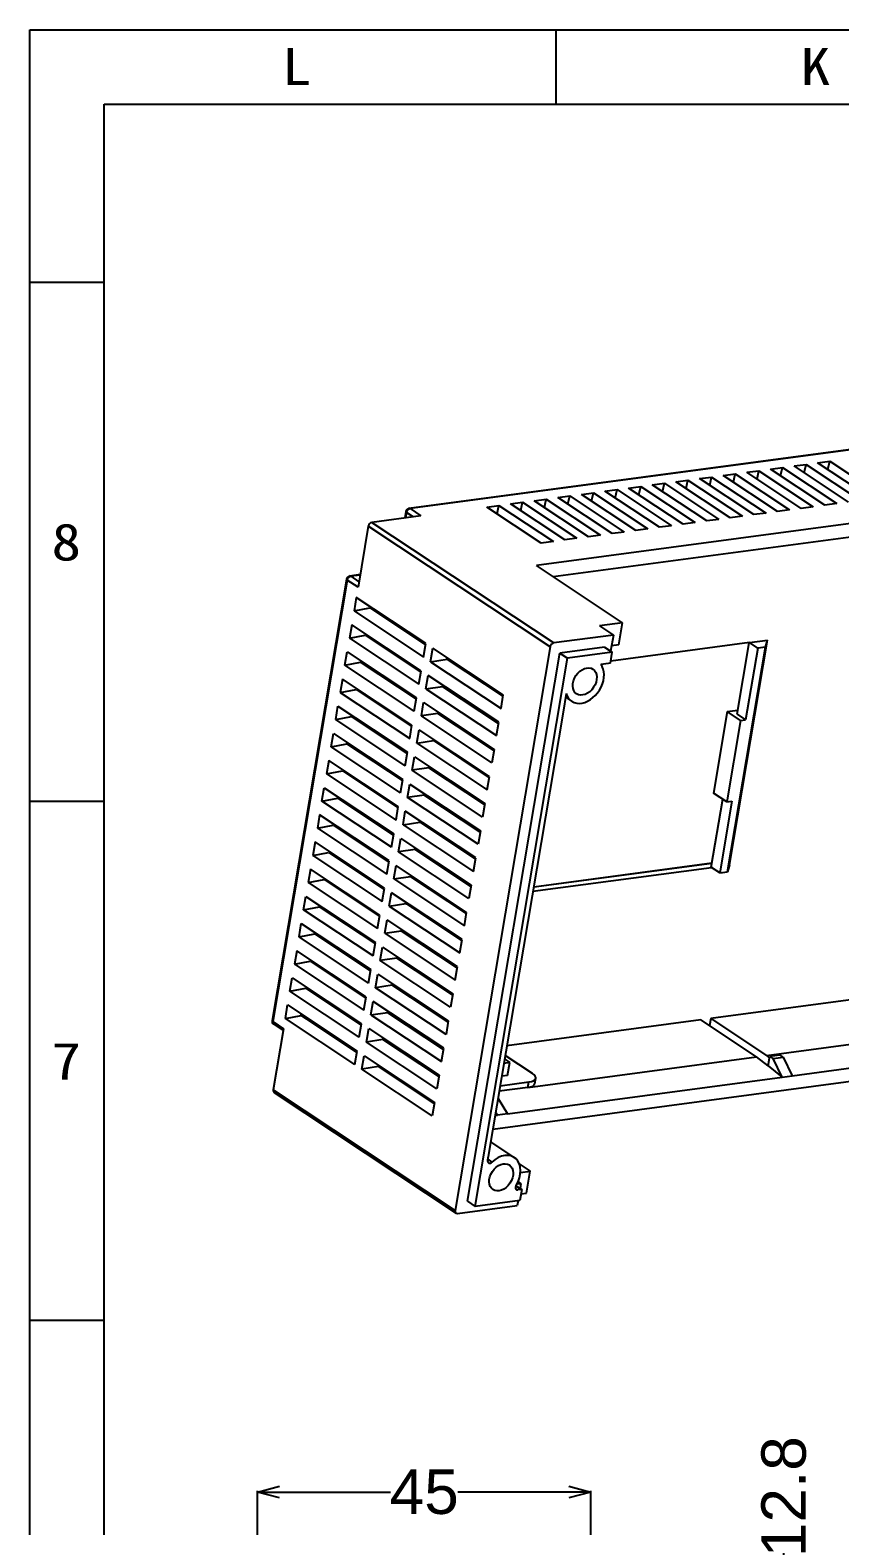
# Model space of a CAD drawing. Header units: millimetres. Extents: x 3277 to 4118, y 1069 to 1745.
# Drawn here: x 3277.3 to 3386.4, y 1543.7 to 1745.3 of the extents above; entities that cross this region are included whole.
import ezdxf
from ezdxf.enums import TextEntityAlignment as Align

# ---------------------------------------------------------------- set-up
doc = ezdxf.new("R2010")
doc.units = ezdxf.units.MM
doc.layers.add('2', color=7, linetype='Continuous', true_color=0xffffff)
doc.styles.get("Standard").update_dxf_attribs({"font": 'arial.ttf'})
doc.styles.add('TEXTSTYLE_0', font='txt', dxfattribs={"width": 0.8})
doc.dimstyles.new('副本 (2)Standard', dxfattribs={"dimtxt": 6, "dimasz": 3, "dimexe": 0.18, "dimexo": 0.0625, "dimgap": 0.09, "dimtad": 0, "dimdec": 1, "dimdsep": 46, "dimtxsty": 'Standard', "dimblk": 'OPEN30', "dimcen": 0.09, "dimclrd": 3, "dimclre": 3, "dimclrt": 6, "dimazin": 2, "dimtfac": 1, "dimtdec": 1, "dimtofl": 0, "dimtmove": 0, "dimatfit": 3, "dimfxl": 1, "dimtolj": 1, "dimtzin": 0, "dimarcsym": 0})

# ---------------------------------------------------------------- blocks, each defined once
blk = doc.blocks.new('_Open30')
at = {"color": 0, "linetype": 'ByBlock', "lineweight": -2}
for p, q in [((-1, 0.268), (0, 0)), ((0, 0), (-1, -0.268)), ((0, 0), (-1, 0))]:
    blk.add_line(p, q, dxfattribs=at)
blk = doc.blocks.new('*D101')
at = {"color": 3, "lineweight": -2, "transparency": 16777216}
for p, q in [((3378.99, 1536.44), (3378.99, 1539.93)), ((3388.17, 1536.44), (3378.81, 1536.44)), ((3378.99, 1526.64), (3378.99, 1533.44)), ((3388.17, 1523.64), (3378.81, 1523.64))]:
    blk.add_line(p, q, dxfattribs=at)
at = {"layer": 'Defpoints', "color": 0, "transparency": 16777216}
for p in [(3378.99, 1536.44), (3388.23, 1536.44), (3388.23, 1523.64)]:
    blk.add_point(p, dxfattribs=at)
at = {"color": 3, "lineweight": -2, "transparency": 16777216, "xscale": 3, "yscale": 3, "zscale": 3}
for p, rotation in [((3378.99, 1536.44), 90), ((3378.99, 1523.64), 270)]:
    blk.add_blockref('_Open30', p, dxfattribs=dict(at, rotation=rotation))
at = {"color": 6, "transparency": 16777216, "insert": (3378.99, 1547.53), "char_height": 6, "attachment_point": 5, "rotation": 90}
blk.add_mtext('\\A1;12.8', dxfattribs=at)
blk = doc.blocks.new('*D124')
at = {"color": 3, "lineweight": -2, "transparency": 16777216}
for p, q in [((3307.97, 1537.98), (3307.97, 1548.34)), ((3310.97, 1548.16), (3325.94, 1548.16)), ((3349.97, 1548.16), (3335, 1548.16)), ((3352.97, 1539.34), (3352.97, 1548.34))]:
    blk.add_line(p, q, dxfattribs=at)
at = {"layer": 'Defpoints', "color": 0, "transparency": 16777216}
for p in [(3352.97, 1548.16), (3352.97, 1539.28), (3307.97, 1537.92)]:
    blk.add_point(p, dxfattribs=at)
at = {"color": 3, "lineweight": -2, "transparency": 16777216, "xscale": 3, "yscale": 3, "zscale": 3, "rotation": 180}
blk.add_blockref('_Open30', (3307.97, 1548.16), dxfattribs=at)
at = {"color": 3, "lineweight": -2, "transparency": 16777216, "xscale": 3, "yscale": 3, "zscale": 3}
blk.add_blockref('_Open30', (3352.97, 1548.16), dxfattribs=at)
at = {"color": 6, "transparency": 16777216, "insert": (3330.47, 1548.16), "char_height": 6, "attachment_point": 5}
blk.add_mtext('\\A1;45', dxfattribs=at)
blk = doc.blocks.new('KHJK')
at = {"layer": '2', "color": 7}
for p, q in [((6786.72, 2033.33), (6767.33, 1856.74)), ((6769.32, 1858.57), (6788.42, 2032.59)), ((6776.1, 2027.6), (6755.72, 1841.9)), ((6776.17, 2027.73), (6755.79, 1842.03)), ((6839.69, 1832.82), (6858.29, 2002.29)), ((6842.39, 1873.74), (6851.39, 1955.72)), ((6838.91, 1871.06), (6847.92, 1953.04)), ((6763.15, 1898.53), (6769.64, 1904.49)), ((6769.46, 1902.86), (6762.97, 1896.9)), ((6836.27, 1901.5), (6832.26, 1864.94)), ((6769.11, 1899.66), (6762.62, 1893.7)), ((6762.8, 1895.33), (6769.28, 1901.3)), ((6762.45, 1892.14), (6768.93, 1898.1)), ((6762.97, 1896.9), (6763.15, 1898.53)), ((6764.19, 1898.02), (6763.15, 1898.53)), ((6768.93, 1898.1), (6768.75, 1896.47)), ((6768.75, 1896.47), (6762.27, 1890.51)), ((6762.1, 1888.94), (6768.58, 1894.9)), ((6762.62, 1893.7), (6762.8, 1895.33)), ((6763.84, 1894.83), (6762.8, 1895.33)), ((6768.58, 1894.9), (6768.4, 1893.27)), ((6761.75, 1885.74), (6768.23, 1891.71)), ((6768.4, 1893.27), (6761.92, 1887.31)), ((6762.27, 1890.51), (6762.45, 1892.14)), ((6763.49, 1891.63), (6762.45, 1892.14)), ((6768.23, 1891.71), (6768.05, 1890.08)), ((6768.05, 1890.08), (6761.57, 1884.11)), ((6761.4, 1882.55), (6767.88, 1888.51)), ((6761.92, 1887.31), (6762.1, 1888.94)), ((6763.14, 1888.43), (6762.1, 1888.94)), ((6767.88, 1888.51), (6767.7, 1886.88)), ((6761.04, 1879.35), (6767.53, 1885.31)), ((6767.7, 1886.88), (6761.22, 1880.92)), ((6761.57, 1884.11), (6761.75, 1885.74)), ((6762.79, 1885.24), (6761.75, 1885.74)), ((6767.53, 1885.31), (6767.35, 1883.68)), ((6767.35, 1883.68), (6760.87, 1877.72)), ((6784.31, 1882.16), (6784.58, 1884.57)), ((6785.41, 1884.1), (6784.58, 1884.57)), ((6812.78, 1872.34), (6784.58, 1884.57)), ((6785.41, 1884.1), (6785.29, 1883.06)), ((6813.61, 1871.87), (6785.41, 1884.1)), ((6760.69, 1876.16), (6767.18, 1882.12)), ((6761.22, 1880.92), (6761.4, 1882.55)), ((6762.44, 1882.04), (6761.4, 1882.55)), ((6767.18, 1882.12), (6767, 1880.49)), ((6784.31, 1882.16), (6782.25, 1863.38)), ((6785.29, 1883.06), (6784.31, 1882.16)), ((6793.25, 1878.22), (6784.31, 1882.09)), ((6785.29, 1883.06), (6794.28, 1879.16)), ((6767, 1880.49), (6760.51, 1874.53)), ((6760.87, 1877.72), (6761.04, 1879.35)), ((6762.09, 1878.85), (6761.04, 1879.35)), ((6766.65, 1877.29), (6760.16, 1871.33)), ((6760.34, 1872.96), (6766.83, 1878.92)), ((6766.83, 1878.92), (6766.65, 1877.29)), ((6794.21, 1878.48), (6792.61, 1877.01)), ((6792.61, 1877.01), (6792.77, 1878.43)), ((6793.25, 1878.22), (6794.28, 1879.16)), ((6794.21, 1878.48), (6794.28, 1879.16)), ((6794.21, 1878.48), (6804.43, 1874.05)), ((6759.99, 1869.76), (6766.48, 1875.73)), ((6760.51, 1874.53), (6760.69, 1876.16)), ((6761.74, 1875.65), (6760.69, 1876.16)), ((6766.48, 1875.73), (6766.3, 1874.1)), ((6792.61, 1877.01), (6802.84, 1872.58)), ((6766.3, 1874.1), (6759.81, 1868.13)), ((6804.43, 1874.05), (6802.84, 1872.58)), ((6812.47, 1869.88), (6803.93, 1873.59)), ((6804.43, 1874.05), (6804.51, 1874.73)), ((6804.51, 1874.73), (6813.5, 1870.83)), ((6839.66, 1873.19), (6839.24, 1872.81)), ((6839.51, 1871.83), (6839.66, 1873.19)), ((6839.66, 1873.19), (6842.39, 1873.74)), ((6842.25, 1872.38), (6842.39, 1873.74)), ((6759.64, 1866.57), (6766.13, 1872.53)), ((6760.16, 1871.33), (6760.34, 1872.96)), ((6761.39, 1872.45), (6760.34, 1872.96)), ((6766.13, 1872.53), (6765.95, 1870.9)), ((6812.78, 1872.34), (6813.61, 1871.87)), ((6813.5, 1870.83), (6813.61, 1871.87)), ((6838.17, 1835.23), (6842.25, 1872.38)), ((6838.91, 1871.06), (6839.3, 1871.36)), ((6839.09, 1871.45), (6839.24, 1872.81)), ((6839.51, 1871.83), (6839.09, 1871.45)), ((6840.33, 1870.91), (6839.09, 1871.45)), ((6842.25, 1872.38), (6839.51, 1871.83)), ((6840.33, 1870.91), (6842.25, 1872.38)), ((6759.29, 1863.37), (6765.78, 1869.33)), ((6765.95, 1870.9), (6759.46, 1864.94)), ((6759.81, 1868.13), (6759.99, 1869.76)), ((6761.04, 1869.26), (6759.99, 1869.76)), ((6765.78, 1869.33), (6765.6, 1867.7)), ((6809.3, 1846), (6811.95, 1870.11)), ((6811.98, 1870.09), (6809.33, 1845.99)), ((6809.86, 1845.76), (6812.52, 1869.93)), ((6812.47, 1869.88), (6812.52, 1869.93)), ((6813.5, 1870.83), (6812.52, 1869.93)), ((6838.77, 1869.7), (6832.11, 1863.59)), ((6832.26, 1864.94), (6838.91, 1871.06)), ((6835.37, 1838.76), (6838.77, 1869.7)), ((6840.33, 1870.91), (6838.77, 1869.7)), ((6765.6, 1867.7), (6759.11, 1861.74)), ((6758.94, 1860.17), (6765.42, 1866.14)), ((6759.46, 1864.94), (6759.64, 1866.57)), ((6760.68, 1866.06), (6759.64, 1866.57)), ((6765.42, 1866.14), (6765.25, 1864.51)), ((6777.6, 1866.18), (6767.33, 1856.74)), ((6777.6, 1866.18), (6777.26, 1863.06)), ((6780.37, 1864.98), (6777.6, 1866.18)), ((6765.25, 1864.51), (6758.76, 1858.54)), ((6759.11, 1861.74), (6759.29, 1863.37)), ((6760.33, 1862.86), (6759.29, 1863.37)), ((6777.26, 1863.06), (6778.91, 1864.58)), ((6778.91, 1864.58), (6778.02, 1856.51)), ((6778.91, 1864.58), (6780.95, 1863.69)), ((6780.21, 1863.01), (6781.14, 1863.87)), ((6780.37, 1864.98), (6780.26, 1863.99)), ((6781.14, 1863.87), (6780.47, 1857.83)), ((6782.5, 1863.27), (6781.14, 1863.87)), ((6782.5, 1863.27), (6782.47, 1863.03)), ((6832.11, 1863.59), (6829.23, 1837.36)), ((6832.26, 1864.94), (6833.16, 1864.55)), ((6764.9, 1861.31), (6758.41, 1855.35)), ((6758.59, 1856.98), (6765.07, 1862.94)), ((6765.07, 1862.94), (6764.9, 1861.31)), ((6780.21, 1863.01), (6779.55, 1856.98)), ((6782.47, 1863.03), (6782.36, 1861.98)), ((6758.24, 1853.78), (6764.72, 1859.75)), ((6758.76, 1858.54), (6758.94, 1860.17)), ((6759.98, 1859.67), (6758.94, 1860.17)), ((6764.72, 1859.75), (6764.54, 1858.11)), ((6764.54, 1858.11), (6758.06, 1852.15)), ((6779.55, 1856.98), (6780.47, 1857.83)), ((6849.24, 1828.01), (6780.47, 1857.83)), ((6756.35, 1836.59), (6778.02, 1856.51)), ((6778.4, 1855.93), (6756.73, 1836)), ((6758.41, 1855.35), (6758.59, 1856.98)), ((6759.63, 1856.47), (6758.59, 1856.98)), ((6778.4, 1855.93), (6849.13, 1825.26)), ((6848.31, 1827.16), (6779.55, 1856.98)), ((6785.06, 1856.51), (6787.4, 1855.5)), ((6785.52, 1856.31), (6786.24, 1856.97)), ((6787.4, 1855.5), (6843.13, 1831.33)), ((6758.06, 1852.15), (6758.24, 1853.78)), ((6759.28, 1853.28), (6758.24, 1853.78)), ((6783.2, 1848.22), (6774.8, 1840.5)), ((6776.49, 1839.77), (6784.89, 1847.49)), ((6776.7, 1842.02), (6783.36, 1848.15)), ((6784.89, 1847.49), (6783.2, 1848.22)), ((6786.61, 1846.74), (6778.21, 1839.02)), ((6779.9, 1838.29), (6788.29, 1846.01)), ((6780.11, 1840.55), (6786.77, 1846.67)), ((6780.29, 1845.55), (6780.27, 1845.31)), ((6781.62, 1837.54), (6790.02, 1845.26)), ((6790.18, 1845.19), (6783.51, 1839.07)), ((6788.29, 1846.01), (6786.61, 1846.74)), ((6790.02, 1845.26), (6791.7, 1844.53)), ((6755.79, 1842.03), (6757.08, 1843.22)), ((6757.08, 1843.22), (6756.35, 1836.59)), ((6791.7, 1844.53), (6783.3, 1836.81)), ((6793.43, 1843.78), (6785.03, 1836.06)), ((6786.71, 1835.33), (6795.11, 1843.05)), ((6786.92, 1837.59), (6793.58, 1843.71)), ((6795.11, 1843.05), (6793.43, 1843.78)), ((6756.01, 1841.39), (6756.84, 1841.03)), ((6756.96, 1842.18), (6756.17, 1841.45)), ((6756.17, 1841.45), (6756.85, 1841.15)), ((6776.49, 1839.77), (6776.7, 1842.02)), ((6776.7, 1842.02), (6776.54, 1842.09)), ((6788.44, 1834.59), (6796.83, 1842.31)), ((6798.52, 1841.57), (6790.12, 1833.86)), ((6796.99, 1842.24), (6790.33, 1836.11)), ((6796.83, 1842.31), (6798.52, 1841.57)), ((6773.96, 1839.73), (6765.69, 1832.12)), ((6767.37, 1831.39), (6775.65, 1838.99)), ((6767.49, 1833.56), (6774.12, 1839.66)), ((6775.65, 1838.99), (6773.96, 1839.73)), ((6776.49, 1839.77), (6774.8, 1840.5)), ((6779.9, 1838.29), (6778.21, 1839.02)), ((6779.9, 1838.29), (6780.11, 1840.55)), ((6780.11, 1840.55), (6779.95, 1840.62)), ((6783.51, 1839.07), (6783.3, 1836.81)), ((6783.51, 1839.07), (6783.35, 1839.14)), ((6791.84, 1833.11), (6800.24, 1840.83)), ((6801.93, 1840.1), (6793.53, 1832.38)), ((6800.4, 1840.76), (6793.74, 1834.63)), ((6803.65, 1839.35), (6795.25, 1831.63)), ((6797.15, 1833.16), (6803.81, 1839.28)), ((6800.24, 1840.83), (6801.93, 1840.1)), ((6805.34, 1838.62), (6803.65, 1839.35)), ((6833.7, 1839.8), (6830.46, 1836.83)), ((6834.26, 1835.18), (6834.69, 1839.06)), ((6835.1, 1839.78), (6834.42, 1840.08)), ((6835.37, 1838.76), (6834.69, 1839.06)), ((6777.37, 1838.25), (6769.1, 1830.64)), ((6770.78, 1829.91), (6779.06, 1837.52)), ((6770.9, 1832.08), (6777.53, 1838.18)), ((6779.06, 1837.52), (6777.37, 1838.25)), ((6783.3, 1836.81), (6781.62, 1837.54)), ((6786.71, 1835.33), (6786.92, 1837.59)), ((6786.92, 1837.59), (6786.76, 1837.66)), ((6796.94, 1830.9), (6805.34, 1838.62)), ((6798.66, 1830.15), (6807.06, 1837.87)), ((6808.74, 1837.14), (6800.35, 1829.42)), ((6807.22, 1837.8), (6800.56, 1831.68)), ((6807.06, 1837.87), (6808.74, 1837.14)), ((6830.92, 1836.63), (6831.54, 1837.19)), ((6831.54, 1837.19), (6831.45, 1836.4)), ((6833.16, 1836.49), (6831.54, 1837.19)), ((6835.37, 1838.76), (6834.94, 1834.88)), ((6756.73, 1836), (6764.4, 1832.68)), ((6772.5, 1829.16), (6780.78, 1836.77)), ((6782.46, 1836.04), (6774.19, 1828.43)), ((6780.94, 1836.7), (6774.3, 1830.6)), ((6784.19, 1835.29), (6775.91, 1827.68)), ((6777.71, 1829.12), (6784.35, 1835.22)), ((6779.17, 1835.29), (6779.14, 1835.05)), ((6782.46, 1836.04), (6780.78, 1836.77)), ((6785.87, 1834.56), (6784.19, 1835.29)), ((6786.71, 1835.33), (6785.03, 1836.06)), ((6790.33, 1836.11), (6790.12, 1833.86)), ((6790.33, 1836.11), (6790.17, 1836.18)), ((6810.47, 1836.39), (6802.07, 1828.67)), ((6803.75, 1827.94), (6812.15, 1835.66)), ((6803.96, 1830.2), (6810.63, 1836.32)), ((6813.88, 1834.92), (6805.48, 1827.2)), ((6812.15, 1835.66), (6810.47, 1836.39)), ((6815.56, 1834.18), (6813.88, 1834.92)), ((6833.16, 1836.49), (6833.07, 1835.69)), ((6835.85, 1834.49), (6838.17, 1835.23)), ((6838.17, 1835.23), (6838.02, 1833.87)), ((6845.11, 1835.15), (6846.4, 1836.34)), ((6846.26, 1835.02), (6846.4, 1836.34)), ((6849.17, 1835.14), (6846.4, 1836.34)), ((6849.09, 1834.4), (6849.17, 1835.14)), ((6762.81, 1833.37), (6762.66, 1831.95)), ((6762.87, 1833.34), (6762.73, 1832.08)), ((6762.73, 1832.08), (6763.71, 1832.98)), ((6767.37, 1831.39), (6767.49, 1833.56)), ((6777.6, 1826.95), (6785.87, 1834.56)), ((6779.32, 1826.21), (6787.6, 1833.81)), ((6789.28, 1833.08), (6781.01, 1825.48)), ((6787.76, 1833.74), (6781.12, 1827.64)), ((6789.28, 1833.08), (6787.6, 1833.81)), ((6790.12, 1833.86), (6788.44, 1834.59)), ((6793.53, 1832.38), (6791.84, 1833.11)), ((6793.74, 1834.63), (6793.53, 1832.38)), ((6793.74, 1834.63), (6793.58, 1834.7)), ((6796.94, 1830.9), (6797.15, 1833.16)), ((6797.15, 1833.16), (6796.99, 1833.23)), ((6807.16, 1826.47), (6815.56, 1834.18)), ((6807.37, 1828.72), (6814.04, 1834.85)), ((6807.97, 1833.89), (6808, 1834.13)), ((6808.03, 1834.16), (6808.01, 1833.92)), ((6808.63, 1834.49), (6808.65, 1834.73)), ((6817.28, 1833.44), (6808.89, 1825.72)), ((6810.78, 1827.24), (6817.44, 1833.37)), ((6818.97, 1832.71), (6817.28, 1833.44)), ((6838.02, 1833.87), (6837.59, 1833.73)), ((6838.02, 1833.87), (6837.75, 1833.66)), ((6837.98, 1833.56), (6838.02, 1833.87)), ((6844.11, 1834.71), (6841.3, 1832.12)), ((6847.71, 1834.74), (6847.37, 1834.43)), ((6847.65, 1834.2), (6847.71, 1834.74)), ((6847.71, 1834.74), (6848.35, 1834.47)), ((6847.85, 1834.01), (6848.54, 1834.64)), ((6848.2, 1833.87), (6848.48, 1834.13)), ((6848.54, 1834.64), (6848.48, 1834.13)), ((6848.54, 1834.64), (6849.9, 1834.05)), ((6849.9, 1834.05), (6849.24, 1828.01)), ((6849.6, 1825.47), (6850.48, 1833.54)), ((6849.87, 1833.81), (6850.48, 1833.54)), ((6762.96, 1831.43), (6818.34, 1807.41)), ((6764.4, 1832.68), (6763.11, 1831.49)), ((6763.11, 1831.49), (6818.5, 1807.47)), ((6765.69, 1832.12), (6767.37, 1831.39)), ((6770.78, 1829.91), (6770.9, 1832.08)), ((6779.97, 1831.2), (6779.81, 1831.27)), ((6782.73, 1824.73), (6791, 1832.34)), ((6792.69, 1831.6), (6784.42, 1824)), ((6791.16, 1832.27), (6784.53, 1826.17)), ((6794.41, 1830.86), (6786.14, 1823.25)), ((6792.69, 1831.6), (6791, 1832.34)), ((6796.1, 1830.13), (6794.41, 1830.86)), ((6796.94, 1830.9), (6795.25, 1831.63)), ((6800.56, 1831.68), (6800.35, 1829.42)), ((6800.56, 1831.68), (6800.4, 1831.75)), ((6810.57, 1824.99), (6818.97, 1832.71)), ((6812.29, 1824.24), (6820.69, 1831.96)), ((6822.38, 1831.23), (6813.98, 1823.51)), ((6820.85, 1831.89), (6814.19, 1825.77)), ((6820.69, 1831.96), (6822.38, 1831.23)), ((6843.13, 1831.33), (6843.59, 1831.13)), ((6843.49, 1831.18), (6843.99, 1831.64)), ((6769.1, 1830.64), (6770.78, 1829.91)), ((6774.19, 1828.43), (6772.5, 1829.16)), ((6774.19, 1828.43), (6774.3, 1830.6)), ((6777.6, 1826.95), (6777.71, 1829.12)), ((6778.61, 1830.16), (6778.58, 1829.92)), ((6783.38, 1829.72), (6783.22, 1829.79)), ((6787.61, 1829), (6787.45, 1829.07)), ((6787.82, 1822.52), (6796.1, 1830.13)), ((6787.94, 1824.69), (6794.57, 1830.79)), ((6789.55, 1821.77), (6797.82, 1829.38)), ((6797.98, 1829.31), (6791.35, 1823.21)), ((6799.51, 1828.65), (6797.82, 1829.38)), ((6800.35, 1829.42), (6798.66, 1830.15)), ((6803.75, 1827.94), (6803.96, 1830.2)), ((6803.96, 1830.2), (6803.8, 1830.27)), ((6807.41, 1828.76), (6807.44, 1829)), ((6807.47, 1829.03), (6807.45, 1828.79)), ((6808.06, 1829.36), (6808.09, 1829.6)), ((6815.7, 1822.76), (6824.1, 1830.48)), ((6825.79, 1829.75), (6817.39, 1822.03)), ((6824.26, 1830.41), (6817.6, 1824.29)), ((6827.51, 1829), (6819.11, 1821.28)), ((6821.01, 1822.81), (6827.67, 1828.93)), ((6824.1, 1830.48), (6825.79, 1829.75)), ((6829.19, 1828.27), (6827.51, 1829)), ((6827.58, 1828.86), (6827.59, 1828.97)), ((6775.91, 1827.68), (6777.6, 1826.95)), ((6781.12, 1827.64), (6780.96, 1827.71)), ((6781.01, 1825.48), (6781.12, 1827.64)), ((6785.74, 1827.28), (6785.77, 1827.52)), ((6786.56, 1828.04), (6786.59, 1828.28)), ((6791.02, 1827.52), (6790.86, 1827.59)), ((6799.51, 1828.65), (6791.23, 1821.04)), ((6801.23, 1827.9), (6792.95, 1820.29)), ((6794.64, 1819.56), (6802.91, 1827.17)), ((6794.75, 1821.73), (6801.39, 1827.83)), ((6802.91, 1827.17), (6801.23, 1827.9)), ((6803.75, 1827.94), (6802.07, 1828.67)), ((6807.16, 1826.47), (6805.48, 1827.2)), ((6807.16, 1826.47), (6807.37, 1828.72)), ((6807.37, 1828.72), (6807.21, 1828.79)), ((6810.57, 1824.99), (6810.78, 1827.24)), ((6810.78, 1827.24), (6810.62, 1827.31)), ((6820.8, 1820.55), (6829.19, 1828.27)), ((6822.52, 1819.81), (6830.92, 1827.53)), ((6832.6, 1826.79), (6824.21, 1819.08)), ((6831.08, 1827.46), (6824.41, 1821.33)), ((6830.43, 1827.07), (6830.4, 1826.83)), ((6831, 1827.38), (6830.84, 1827.45)), ((6830.92, 1827.53), (6832.6, 1826.79)), ((6848.31, 1827.16), (6849.24, 1828.01)), ((6781.01, 1825.48), (6779.32, 1826.21)), ((6784.53, 1826.17), (6784.37, 1826.24)), ((6784.42, 1824), (6784.53, 1826.17)), ((6794.43, 1826.04), (6794.27, 1826.11)), ((6804.64, 1826.42), (6796.36, 1818.82)), ((6798.05, 1818.09), (6806.32, 1825.69)), ((6798.16, 1820.25), (6804.8, 1826.35)), ((6808.05, 1824.95), (6799.77, 1817.34)), ((6801.57, 1818.78), (6808.21, 1824.88)), ((6806.32, 1825.69), (6804.64, 1826.42)), ((6809.73, 1824.21), (6808.05, 1824.95)), ((6810.57, 1824.99), (6808.89, 1825.72)), ((6814.19, 1825.77), (6813.98, 1823.51)), ((6814.19, 1825.77), (6814.03, 1825.84)), ((6825.93, 1818.33), (6834.33, 1826.05)), ((6827.46, 1805.33), (6849.13, 1825.26)), ((6836.01, 1825.32), (6827.61, 1817.6)), ((6834.49, 1825.98), (6827.82, 1819.85)), ((6827.84, 1805.37), (6849.51, 1825.29)), ((6833.11, 1824.72), (6833.14, 1824.96)), ((6833.93, 1825.69), (6833.91, 1825.45)), ((6834.33, 1826.05), (6836.01, 1825.32)), ((6784.42, 1824), (6782.73, 1824.73)), ((6786.14, 1823.25), (6787.82, 1822.52)), ((6787.82, 1822.52), (6787.94, 1824.69)), ((6791.23, 1821.04), (6791.35, 1823.21)), ((6797.84, 1824.57), (6797.68, 1824.64)), ((6801.46, 1816.61), (6809.73, 1824.21)), ((6803.18, 1815.86), (6811.45, 1823.47)), ((6811.61, 1823.4), (6804.98, 1817.3)), ((6806.85, 1823.63), (6806.87, 1823.87)), ((6806.91, 1823.9), (6806.88, 1823.66)), ((6807.5, 1824.23), (6807.53, 1824.47)), ((6813.14, 1822.74), (6811.45, 1823.47)), ((6813.98, 1823.51), (6812.29, 1824.24)), ((6817.39, 1822.03), (6815.7, 1822.76)), ((6817.6, 1824.29), (6817.39, 1822.03)), ((6817.6, 1824.29), (6817.44, 1824.36)), ((6820.8, 1820.55), (6821.01, 1822.81)), ((6821.01, 1822.81), (6820.85, 1822.88)), ((6791.23, 1821.04), (6789.55, 1821.77)), ((6794.64, 1819.56), (6794.75, 1821.73)), ((6800.26, 1822.4), (6800.42, 1822.33)), ((6803.67, 1820.92), (6803.83, 1820.85)), ((6813.14, 1822.74), (6804.87, 1815.13)), ((6806.59, 1814.38), (6814.86, 1821.99)), ((6816.55, 1821.26), (6808.27, 1813.65)), ((6815.02, 1821.92), (6808.39, 1815.82)), ((6816.55, 1821.26), (6814.86, 1821.99)), ((6820.8, 1820.55), (6819.11, 1821.28)), ((6824.41, 1821.33), (6824.21, 1819.08)), ((6824.41, 1821.33), (6824.26, 1821.4)), ((6825.06, 1822.14), (6825.03, 1821.9)), ((6792.95, 1820.29), (6794.64, 1819.56)), ((6796.36, 1818.82), (6798.05, 1818.09)), ((6798.05, 1818.09), (6798.16, 1820.25)), ((6798.41, 1820.48), (6798.44, 1820.72)), ((6801.41, 1818.85), (6801.57, 1818.78)), ((6801.46, 1816.61), (6801.57, 1818.78)), ((6806.94, 1819.1), (6806.96, 1819.34)), ((6818.27, 1820.51), (6810, 1812.9)), ((6811.68, 1812.17), (6819.96, 1819.78)), ((6811.8, 1814.34), (6818.43, 1820.44)), ((6813.41, 1811.43), (6821.68, 1819.03)), ((6821.84, 1818.96), (6815.2, 1812.86)), ((6819.96, 1819.78), (6818.27, 1820.51)), ((6823.36, 1818.3), (6821.68, 1819.03)), ((6824.21, 1819.08), (6822.52, 1819.81)), ((6827.82, 1819.85), (6827.61, 1817.6)), ((6827.82, 1819.85), (6827.66, 1819.92)), ((6799.77, 1817.34), (6801.46, 1816.61)), ((6804.98, 1817.3), (6804.82, 1817.37)), ((6804.87, 1815.13), (6804.98, 1817.3)), ((6806.11, 1818.34), (6806.14, 1818.58)), ((6823.36, 1818.3), (6815.09, 1810.7)), ((6816.81, 1809.95), (6825.09, 1817.56)), ((6826.77, 1816.82), (6818.5, 1809.22)), ((6825.25, 1817.49), (6819.95, 1812.62)), ((6824.71, 1817.21), (6824.87, 1817.14)), ((6826.77, 1816.82), (6825.09, 1817.56)), ((6827.61, 1817.6), (6825.93, 1818.33)), ((6804.87, 1815.13), (6803.18, 1815.86)), ((6808.27, 1813.65), (6808.39, 1815.82)), ((6808.27, 1813.65), (6806.59, 1814.38)), ((6810, 1812.9), (6811.68, 1812.17)), ((6811.68, 1812.17), (6811.8, 1814.34)), ((6815.09, 1810.7), (6815.2, 1812.86)), ((6819.83, 1812.68), (6818.49, 1811.44)), ((6819.83, 1812.72), (6819.83, 1812.68)), ((6819.83, 1812.68), (6819.95, 1812.62)), ((6815.09, 1810.7), (6813.41, 1811.43)), ((6818.49, 1811.44), (6818.49, 1811.49)), ((6818.61, 1811.39), (6818.49, 1811.44)), ((6818.5, 1809.22), (6818.61, 1811.39)), ((6819.95, 1812.62), (6818.61, 1811.39)), ((6818.5, 1809.22), (6816.81, 1809.95)), ((6818.5, 1807.47), (6819.79, 1808.66)), ((6819.79, 1808.66), (6827.46, 1805.33)), ((6818.88, 1807.51), (6820.02, 1808.56))]:
    blk.add_line(p, q, dxfattribs=at)
for centre, start, end in [((6756.21, 1841.85), 173.735, 246.5566), ((6763.15, 1831.89), 173.735, 246.5566), ((6818.54, 1807.87), 246.5566, 312.5922)]:
    blk.add_arc(centre, 0.5, start, end, dxfattribs=at)
for centre in [(6784.07, 1859.33), (6846.28, 1832.35)]:
    blk.add_ellipse(centre, major_axis=(1.35, -1.47), ratio=0.71327, dxfattribs=at)
for centre, major_axis, ratio, start_param, end_param in [((6784.07, 1859.33), (2.17, -2.36), 0.71327, 5.741744, 9.191041), ((6778.45, 1856.32), (-0.338, 0.368), 0.71327, 0.557277, 2.128073), ((6756.21, 1841.85), (-0.497, 0.055), 0.594844, 5.803904, 6.283195), ((6756.21, 1841.85), (-0.338, 0.368), 0.71327, 0.557277, 2.128073), ((6756.21, 1841.85), (-0.199, -0.459), 0.370684, 6.283169, 6.978298), ((6833.5, 1837.97), (-0.92, -2.11), 0.370684, 2.265909, 3.836705), ((6834.18, 1837.67), (0.92, 2.11), 0.370684, 5.407502, 6.283172), ((6756.78, 1836.4), (-0.338, 0.368), 0.71327, 0.557277, 2.128073), ((6846.28, 1832.35), (-2.17, 2.36), 0.71327, 4.777004, 7.528646), ((6848.05, 1834.31), (0.338, -0.368), 0.71327, 4.777004, 6.840462), ((6763.15, 1831.89), (0.497, -0.055), 0.594844, 2.662312, 3.141602), ((6763.15, 1831.89), (-0.338, 0.368), 0.71327, 0.557277, 2.128073), ((6763.15, 1831.89), (0.199, 0.459), 0.370684, 3.141577, 3.836705), ((6843.64, 1831.53), (0.338, -0.368), 0.71327, 5.269666, 7.528646), ((6849.17, 1825.66), (-0.338, 0.368), 0.71327, 2.128073, 3.698869), ((6818.54, 1807.87), (0.199, 0.459), 0.370684, 3.141577, 3.836705), ((6818.54, 1807.87), (-0.338, 0.368), 0.71327, 2.128073, 3.141581), ((6827.5, 1805.73), (-0.338, 0.368), 0.71327, 2.128073, 3.141581)]:
    blk.add_ellipse(centre, major_axis=major_axis, ratio=ratio, start_param=start_param, end_param=end_param, dxfattribs=at)
blk = doc.blocks.new('SUN_6HWZ35TKYY1ECAF2H1NO37HIP3V')
at = {"color": 7, "linetype": 'Continuous'}
for p, q in [((-841, 594), (0, 594)), ((-841, 0), (-841, 594)), ((-770, 584), (-770, 594)), ((-831, 584), (-10, 584)), ((-831, 10), (-831, 584)), ((-841, 560), (-831, 560)), ((-841, 490), (-831, 490)), ((-841, 420), (-831, 420))]:
    blk.add_line(p, q, dxfattribs=at)
at = {"color": 2, "linetype": 'Continuous', "style": 'TEXTSTYLE_0', "width": 1.2}
for s, p, p2 in [('L', (-807.03, 586.56), (-803.03, 586.56)), ('K', (-737.03, 586.56), (-733.03, 586.56)), ('8', (-838.09, 522.45), (-834.09, 522.45)), ('7', (-838.09, 452.45), (-834.09, 452.45))]:
    blk.add_text(s, height=5, dxfattribs=at).set_placement(p, p2, align=Align.FIT)

msp = doc.modelspace()

# ---------------------------------------------------------------- block references
msp.add_blockref('SUN_6HWZ35TKYY1ECAF2H1NO37HIP3V', (4118.28, 1151.33))
at = {"rotation": 283.8715859173886}
msp.add_blockref('KHJK', (-79.43, 7797.91), dxfattribs=at)

# ---------------------------------------------------------------- dimensions: what is measured, and where the dimension line sits
dim = msp.add_linear_dim(base=(3378.99, 1536.44), p1=(3388.23, 1523.64), p2=(3388.23, 1536.44), angle=90, dimstyle='副本 (2)Standard')
dim.commit()
dim.dimension.update_dxf_attribs({"geometry": '*D101', "text_midpoint": (3378.99, 1547.53), "dimtype": 160})
dim = msp.add_linear_dim(base=(3352.97, 1548.16), p1=(3307.97, 1537.92), p2=(3352.97, 1539.28), dimstyle='副本 (2)Standard')
dim.commit()
dim.dimension.update_dxf_attribs({"geometry": '*D124', "text_midpoint": (3330.47, 1548.16)})

doc.saveas('drawing.dxf')
